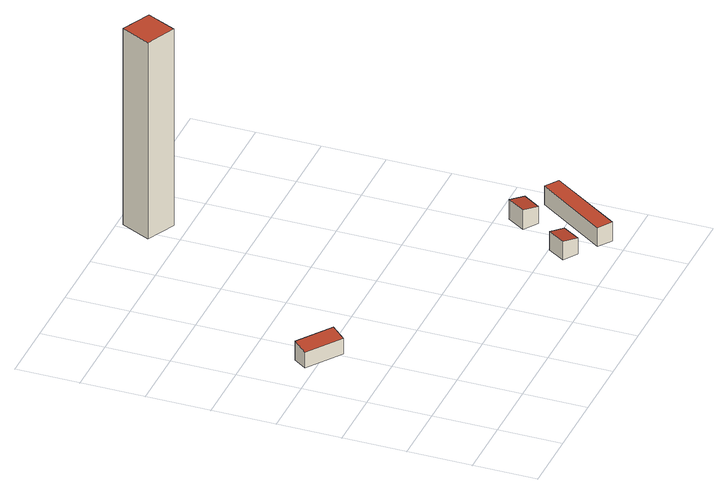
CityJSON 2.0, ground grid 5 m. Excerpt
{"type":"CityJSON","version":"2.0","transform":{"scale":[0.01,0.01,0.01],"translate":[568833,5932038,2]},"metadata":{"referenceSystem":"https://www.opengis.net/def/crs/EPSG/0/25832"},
"CityObjects":{
"building1":{"type":"Building","attributes":{"Grundfläche 2D":"4.168976","Grundhöhe NN":"4.019"},"geometry":[{"type":"Solid","lod":"3","boundaries":[[[[0,1,2,3]],[[4,5,3,2]],[[5,6,0,3]],[[6,7,1,0]],[[7,4,2,1]],[[7,6,5,4]]]],"semantics":{"surfaces":[{"type":"RoofSurface"},{"type":"WallSurface"},{"type":"GroundSurface"}],"values":[[0,1,1,1,1,2]]}}]},
"building2":{"type":"Building","attributes":{"Grundfläche 2D":"2.125223","Grundhöhe NN":"4.279"},"geometry":[{"type":"Solid","lod":"3","boundaries":[[[[8,9,10,11]],[[12,13,11,10]],[[13,14,8,11]],[[14,15,9,8]],[[15,12,10,9]],[[15,14,13,12]]]],"semantics":{"surfaces":[{"type":"RoofSurface"},{"type":"WallSurface"},{"type":"GroundSurface"}],"values":[[0,1,1,1,1,2]]}}]},
"building3":{"type":"Building","attributes":{"Grundfläche 2D":"6.673123","Grundhöhe NN":"2.734"},"geometry":[{"type":"Solid","lod":"3","boundaries":[[[[16,17,18,19]],[[20,21,19,18]],[[21,22,16,19]],[[22,23,17,16]],[[23,20,18,17]],[[23,22,21,20]]]],"semantics":{"surfaces":[{"type":"RoofSurface"},{"type":"WallSurface"},{"type":"GroundSurface"}],"values":[[0,1,1,1,1,2]]}}]},
"building4":{"type":"Building","attributes":{"Grundfläche 2D":"8.509631","Grundhöhe NN":"4.259"},"geometry":[{"type":"Solid","lod":"3","boundaries":[[[[24,25,26,27]],[[28,29,27,26]],[[29,30,24,27]],[[30,31,25,24]],[[31,28,26,25]],[[31,30,29,28]]]],"semantics":{"surfaces":[{"type":"RoofSurface"},{"type":"WallSurface"},{"type":"GroundSurface"}],"values":[[0,1,1,1,1,2]]}}]},
"building5":{"type":"Building","attributes":{"Grundfläche 2D":"2.267320","Grundhöhe NN":"4.194"},"geometry":[{"type":"Solid","lod":"3","boundaries":[[[[32,33,34,35]],[[36,37,35,34]],[[37,38,32,35]],[[38,39,33,32]],[[39,36,34,33]],[[39,38,37,36]]]],"semantics":{"surfaces":[{"type":"RoofSurface"},{"type":"WallSurface"},{"type":"GroundSurface"}],"values":[[0,1,1,1,1,2]]}}]}
},
"vertices":[
[78,1503,334],[347,1313,334],[420,1417,363],[151,1606,363],[420,1417,202],[151,1606,202],[78,1503,202],[347,1313,202],
[2017,275,386],[2129,204,363],[2214,340,363],[2102,411,386],[2214,340,228],[2102,411,228],[2017,275,228],[2129,204,228],
[1663,3113,1747],[1773,3347,1747],[1540,3457,1747],[1429,3224,1747],[1540,3457,73],[1429,3224,73],[1663,3113,73],[1773,3347,73],
[2271,107,386],[2377,36,386],[2750,586,386],[2644,658,386],[2750,586,226],[2644,658,226],[2271,107,226],[2377,36,226],
[2501,753,363],[2387,828,386],[2295,689,386],[2410,614,363],[2295,689,219],[2410,614,219],[2501,753,219],[2387,828,219]
]}
